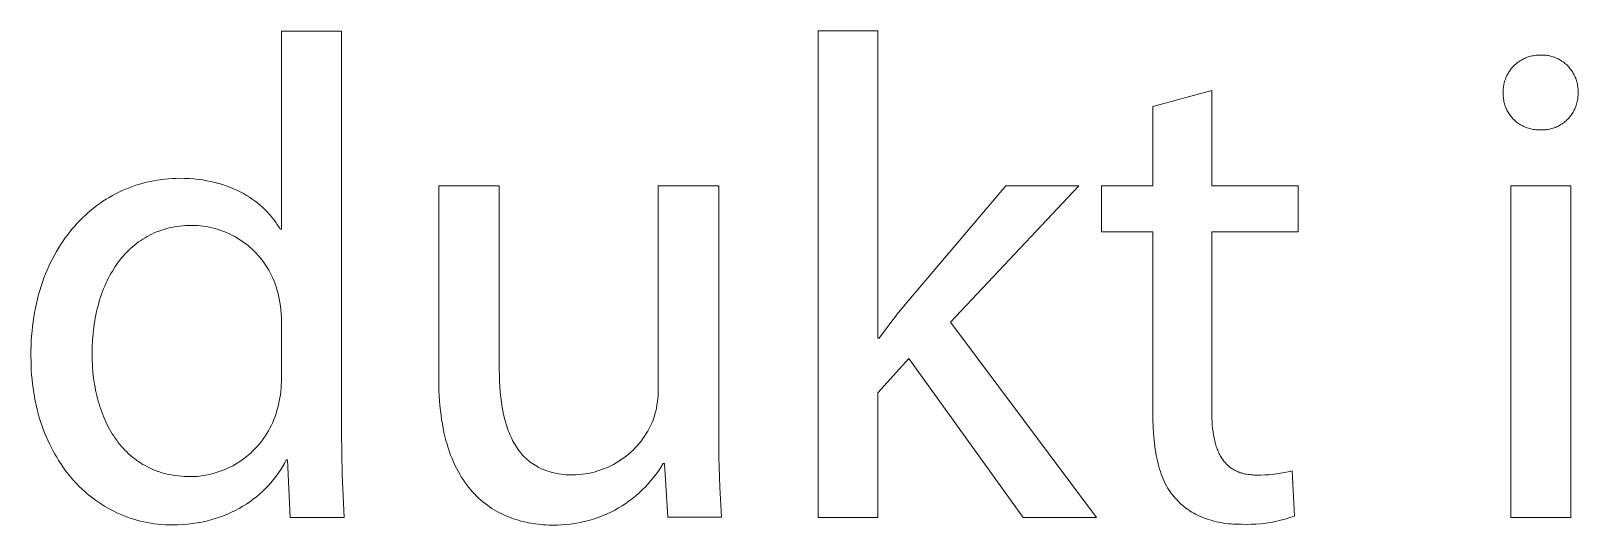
# Model space of a CAD drawing. Header units: millimetres. Extents: x -2542 to 6192, y -257 to 5845.
# Drawn here: x 3530.3 to 3727.5, y -111.2 to -48.1 of the extents above; entities that cross this region are included whole.
import ezdxf

# ---------------------------------------------------------------- set-up
doc = ezdxf.new("R2010")
doc.units = ezdxf.units.MM
doc.header["$MEASUREMENT"] = 0
doc.layers.add('Domyślny', color=7, linetype='Continuous', true_color=0x000000)

msp = doc.modelspace()

# ---------------------------------------------------------------- linework, layer by layer
at = {"layer": 'Domyślny', "color": 18, "lineweight": 15, "true_color": 0x000000}
for p, q in [((3562.2, -73.45), (3562.2, -48.17)), ((3562.2, -48.17), (3569.88, -48.17)), ((3569.88, -48.17), (3569.88, -99.3)), ((3630.62, -110.24), (3630.62, -48.15)), ((3630.62, -48.15), (3638.24, -48.15)), ((3638.24, -48.15), (3638.24, -87.35)), ((3721.8, -51.31), (3721.96, -51.28)), ((3721.96, -51.28), (3722.12, -51.26)), ((3722.12, -51.26), (3722.29, -51.25)), ((3722.29, -51.25), (3722.45, -51.24)), ((3722.45, -51.24), (3722.61, -51.23)), ((3722.61, -51.23), (3722.77, -51.24)), ((3722.77, -51.24), (3722.93, -51.23)), ((3722.93, -51.23), (3723.09, -51.24)), ((3723.09, -51.24), (3723.25, -51.25)), ((3723.25, -51.25), (3723.4, -51.26)), ((3723.4, -51.26), (3723.56, -51.28)), ((3723.56, -51.28), (3723.72, -51.3)), ((3718.76, -53.3), (3718.86, -53.17)), ((3718.86, -53.17), (3718.95, -53.04)), ((3718.95, -53.04), (3719.05, -52.91)), ((3719.05, -52.91), (3719.16, -52.79)), ((3719.16, -52.79), (3719.27, -52.67)), ((3719.27, -52.67), (3719.39, -52.55)), ((3719.39, -52.55), (3719.5, -52.44)), ((3719.5, -52.44), (3719.63, -52.34)), ((3719.63, -52.34), (3719.75, -52.23)), ((3719.75, -52.23), (3719.88, -52.14)), ((3719.88, -52.14), (3720.01, -52.04)), ((3720.01, -52.04), (3720.15, -51.95)), ((3720.15, -51.95), (3720.29, -51.87)), ((3720.29, -51.87), (3720.43, -51.79)), ((3720.43, -51.79), (3720.57, -51.72)), ((3720.57, -51.72), (3720.72, -51.65)), ((3720.72, -51.65), (3720.87, -51.58)), ((3720.87, -51.58), (3721.02, -51.52)), ((3721.02, -51.52), (3721.17, -51.47)), ((3721.17, -51.47), (3721.33, -51.42)), ((3721.33, -51.42), (3721.49, -51.38)), ((3721.49, -51.38), (3721.64, -51.34)), ((3721.64, -51.34), (3721.8, -51.31)), ((3723.72, -51.3), (3723.87, -51.33)), ((3723.87, -51.33), (3724.03, -51.37)), ((3724.03, -51.37), (3724.18, -51.41)), ((3724.18, -51.41), (3724.33, -51.46)), ((3724.33, -51.46), (3724.48, -51.51)), ((3724.48, -51.51), (3724.63, -51.57)), ((3724.63, -51.57), (3724.78, -51.63)), ((3724.78, -51.63), (3724.92, -51.69)), ((3724.92, -51.69), (3725.06, -51.76)), ((3725.06, -51.76), (3725.2, -51.84)), ((3725.2, -51.84), (3725.33, -51.92)), ((3725.33, -51.92), (3725.47, -52.01)), ((3725.47, -52.01), (3725.6, -52.1)), ((3725.6, -52.1), (3725.73, -52.19)), ((3725.73, -52.19), (3725.85, -52.29)), ((3725.85, -52.29), (3725.97, -52.39)), ((3725.97, -52.39), (3726.09, -52.5)), ((3726.09, -52.5), (3726.2, -52.61)), ((3726.2, -52.61), (3726.31, -52.73)), ((3726.31, -52.73), (3726.41, -52.85)), ((3726.41, -52.85), (3726.51, -52.97)), ((3726.51, -52.97), (3726.61, -53.09)), ((3726.61, -53.09), (3726.7, -53.22)), ((3726.7, -53.22), (3726.79, -53.35)), ((3718.02, -55.25), (3718.04, -55.09)), ((3718.04, -55.09), (3718.07, -54.93)), ((3718.07, -54.93), (3718.11, -54.78)), ((3718.11, -54.78), (3718.15, -54.62)), ((3718.15, -54.62), (3718.2, -54.46)), ((3718.2, -54.46), (3718.25, -54.31)), ((3718.25, -54.31), (3718.31, -54.16)), ((3718.31, -54.16), (3718.37, -54.01)), ((3718.37, -54.01), (3718.44, -53.86)), ((3718.44, -53.86), (3718.51, -53.72)), ((3718.51, -53.72), (3718.59, -53.58)), ((3718.59, -53.58), (3718.67, -53.44)), ((3718.67, -53.44), (3718.76, -53.3)), ((3726.79, -53.35), (3726.87, -53.49)), ((3726.87, -53.49), (3726.95, -53.63)), ((3726.95, -53.63), (3727.03, -53.77)), ((3727.03, -53.77), (3727.09, -53.91)), ((3727.09, -53.91), (3727.16, -54.05)), ((3727.16, -54.05), (3727.22, -54.2)), ((3727.22, -54.2), (3727.27, -54.35)), ((3727.27, -54.35), (3727.32, -54.5)), ((3727.32, -54.5), (3727.36, -54.65)), ((3727.36, -54.65), (3727.4, -54.81)), ((3727.4, -54.81), (3727.43, -54.96)), ((3727.43, -54.96), (3727.46, -55.12)), ((3727.46, -55.12), (3727.48, -55.27)), ((3673.31, -57.78), (3680.81, -55.77)), ((3680.81, -55.77), (3680.81, -67.93)), ((3717.97, -55.74), (3717.98, -55.58)), ((3717.97, -55.9), (3717.97, -55.74)), ((3717.97, -56.06), (3717.97, -55.9)), ((3717.97, -56.22), (3717.97, -56.06)), ((3717.97, -56.38), (3717.97, -56.22)), ((3717.98, -56.53), (3717.97, -56.38)), ((3717.98, -55.58), (3718, -55.42)), ((3718, -56.69), (3717.98, -56.53)), ((3718, -55.42), (3718.02, -55.25)), ((3718.02, -56.85), (3718, -56.69)), ((3718.04, -57), (3718.02, -56.85)), ((3718.07, -57.16), (3718.04, -57)), ((3718.1, -57.31), (3718.07, -57.16)), ((3727.41, -57.17), (3727.37, -57.33)), ((3727.44, -57.02), (3727.41, -57.17)), ((3727.47, -56.86), (3727.44, -57.02)), ((3727.49, -56.7), (3727.47, -56.86)), ((3727.48, -55.27), (3727.5, -55.43)), ((3727.5, -56.54), (3727.49, -56.7)), ((3727.5, -55.43), (3727.51, -55.59)), ((3727.51, -56.38), (3727.5, -56.54)), ((3727.51, -55.59), (3727.52, -55.75)), ((3727.52, -55.91), (3727.51, -56.06)), ((3727.51, -56.06), (3727.51, -56.22)), ((3727.51, -56.22), (3727.51, -56.38)), ((3727.52, -55.75), (3727.52, -55.91)), ((3673.31, -67.93), (3673.31, -57.78)), ((3718.15, -57.46), (3718.1, -57.31)), ((3718.19, -57.61), (3718.15, -57.46)), ((3718.24, -57.76), (3718.19, -57.61)), ((3718.3, -57.91), (3718.24, -57.76)), ((3718.36, -58.05), (3718.3, -57.91)), ((3718.42, -58.19), (3718.36, -58.05)), ((3718.49, -58.33), (3718.42, -58.19)), ((3718.57, -58.47), (3718.49, -58.33)), ((3718.65, -58.61), (3718.57, -58.47)), ((3718.73, -58.74), (3718.65, -58.61)), ((3718.82, -58.87), (3718.73, -58.74)), ((3718.92, -58.99), (3718.82, -58.87)), ((3719.02, -59.12), (3718.92, -58.99)), ((3719.12, -59.24), (3719.02, -59.12)), ((3726.43, -59.16), (3726.32, -59.28)), ((3726.53, -59.04), (3726.43, -59.16)), ((3726.63, -58.91), (3726.53, -59.04)), ((3726.72, -58.78), (3726.63, -58.91)), ((3726.81, -58.65), (3726.72, -58.78)), ((3726.89, -58.51), (3726.81, -58.65)), ((3726.97, -58.37), (3726.89, -58.51)), ((3727.04, -58.23), (3726.97, -58.37)), ((3727.11, -58.08), (3727.04, -58.23)), ((3727.17, -57.94), (3727.11, -58.08)), ((3727.23, -57.79), (3727.17, -57.94)), ((3727.28, -57.64), (3727.23, -57.79)), ((3727.33, -57.48), (3727.28, -57.64)), ((3727.37, -57.33), (3727.33, -57.48)), ((3719.22, -59.35), (3719.12, -59.24)), ((3719.33, -59.46), (3719.22, -59.35)), ((3719.45, -59.57), (3719.33, -59.46)), ((3719.56, -59.68), (3719.45, -59.57)), ((3719.69, -59.78), (3719.56, -59.68)), ((3719.81, -59.87), (3719.69, -59.78)), ((3719.94, -59.96), (3719.81, -59.87)), ((3720.07, -60.05), (3719.94, -59.96)), ((3720.2, -60.13), (3720.07, -60.05)), ((3720.34, -60.21), (3720.2, -60.13)), ((3720.48, -60.28), (3720.34, -60.21)), ((3720.62, -60.35), (3720.48, -60.28)), ((3720.76, -60.42), (3720.62, -60.35)), ((3720.91, -60.47), (3720.76, -60.42)), ((3721.05, -60.53), (3720.91, -60.47)), ((3721.2, -60.58), (3721.05, -60.53)), ((3721.35, -60.62), (3721.2, -60.58)), ((3721.51, -60.66), (3721.35, -60.62)), ((3721.66, -60.69), (3721.51, -60.66)), ((3721.82, -60.72), (3721.66, -60.69)), ((3721.97, -60.74), (3721.82, -60.72)), ((3722.13, -60.76), (3721.97, -60.74)), ((3722.28, -60.77), (3722.13, -60.76)), ((3722.44, -60.77), (3722.28, -60.77)), ((3722.6, -60.77), (3722.44, -60.77)), ((3722.76, -60.78), (3722.6, -60.77)), ((3722.92, -60.79), (3722.76, -60.78)), ((3723.08, -60.78), (3722.92, -60.79)), ((3723.24, -60.78), (3723.08, -60.78)), ((3723.4, -60.76), (3723.24, -60.78)), ((3723.55, -60.74), (3723.4, -60.76)), ((3723.71, -60.72), (3723.55, -60.74)), ((3723.87, -60.69), (3723.71, -60.72)), ((3724.02, -60.65), (3723.87, -60.69)), ((3724.18, -60.61), (3724.02, -60.65)), ((3724.33, -60.57), (3724.18, -60.61)), ((3724.48, -60.51), (3724.33, -60.57)), ((3724.63, -60.46), (3724.48, -60.51)), ((3724.78, -60.39), (3724.63, -60.46)), ((3724.92, -60.33), (3724.78, -60.39)), ((3725.07, -60.26), (3724.92, -60.33)), ((3725.21, -60.18), (3725.07, -60.26)), ((3725.34, -60.1), (3725.21, -60.18)), ((3725.48, -60.01), (3725.34, -60.1)), ((3725.61, -59.92), (3725.48, -60.01)), ((3725.74, -59.82), (3725.61, -59.92)), ((3725.86, -59.72), (3725.74, -59.82)), ((3725.98, -59.62), (3725.86, -59.72)), ((3726.1, -59.51), (3725.98, -59.62)), ((3726.21, -59.4), (3726.1, -59.51)), ((3726.32, -59.28), (3726.21, -59.4)), ((3546.87, -67.12), (3547.34, -67.06)), ((3547.34, -67.06), (3547.82, -67.02)), ((3547.82, -67.02), (3548.3, -66.99)), ((3548.3, -66.99), (3548.78, -66.97)), ((3548.78, -66.97), (3549.26, -66.96)), ((3549.26, -66.96), (3549.86, -66.97)), ((3549.86, -66.97), (3550.45, -67)), ((3550.45, -67), (3551.02, -67.04)), ((3551.02, -67.04), (3551.59, -67.1)), ((3540.66, -69.17), (3541.07, -68.94)), ((3541.07, -68.94), (3541.49, -68.73)), ((3541.49, -68.73), (3541.91, -68.53)), ((3541.91, -68.53), (3542.34, -68.35)), ((3542.34, -68.35), (3542.78, -68.17)), ((3542.78, -68.17), (3543.21, -68.01)), ((3543.21, -68.01), (3543.66, -67.85)), ((3543.66, -67.85), (3544.1, -67.71)), ((3544.1, -67.71), (3544.56, -67.58)), ((3544.56, -67.58), (3545.01, -67.47)), ((3545.01, -67.47), (3545.47, -67.36)), ((3545.47, -67.36), (3545.93, -67.27)), ((3545.93, -67.27), (3546.4, -67.19)), ((3546.4, -67.19), (3546.87, -67.12)), ((3551.59, -67.1), (3552.14, -67.17)), ((3552.14, -67.17), (3552.67, -67.27)), ((3552.67, -67.27), (3553.2, -67.37)), ((3553.2, -67.37), (3553.71, -67.49)), ((3553.71, -67.49), (3554.21, -67.63)), ((3554.21, -67.63), (3554.7, -67.77)), ((3554.7, -67.77), (3555.17, -67.93)), ((3555.17, -67.93), (3555.63, -68.11)), ((3555.63, -68.11), (3556.08, -68.29)), ((3556.08, -68.29), (3556.52, -68.49)), ((3556.52, -68.49), (3556.94, -68.7)), ((3556.94, -68.7), (3557.35, -68.92)), ((3557.35, -68.92), (3557.74, -69.15)), ((3582.27, -92.69), (3582.27, -67.91)), ((3582.27, -67.91), (3589.98, -67.91)), ((3589.98, -67.91), (3589.98, -91.36)), ((3610.25, -93.89), (3610.25, -67.91)), ((3610.25, -67.91), (3617.96, -67.91)), ((3617.96, -67.91), (3617.96, -98.71)), ((3642.19, -82.53), (3654.58, -67.93)), ((3663.86, -67.93), (3647.51, -85.32)), ((3654.58, -67.93), (3663.86, -67.93)), ((3666.74, -73.78), (3666.74, -67.93)), ((3666.74, -67.93), (3673.31, -67.93)), ((3680.81, -67.93), (3691.84, -67.93)), ((3691.84, -67.93), (3691.84, -73.78)), ((3718.93, -67.93), (3726.61, -67.93)), ((3718.93, -110.25), (3718.93, -67.93)), ((3726.61, -67.93), (3726.61, -110.25)), ((3537.93, -71.03), (3538.3, -70.73)), ((3538.3, -70.73), (3538.68, -70.44)), ((3538.68, -70.44), (3539.06, -70.17)), ((3539.06, -70.17), (3539.45, -69.9)), ((3539.45, -69.9), (3539.85, -69.64)), ((3539.85, -69.64), (3540.25, -69.4)), ((3540.25, -69.4), (3540.66, -69.17)), ((3557.74, -69.15), (3558.12, -69.38)), ((3558.12, -69.38), (3558.49, -69.63)), ((3558.49, -69.63), (3558.85, -69.89)), ((3558.85, -69.89), (3559.19, -70.15)), ((3559.19, -70.15), (3559.52, -70.42)), ((3559.52, -70.42), (3559.83, -70.7)), ((3559.83, -70.7), (3560.13, -70.99)), ((3560.13, -70.99), (3560.42, -71.28)), ((3535.85, -73.05), (3536.18, -72.69)), ((3536.18, -72.69), (3536.52, -72.34)), ((3536.52, -72.34), (3536.86, -71.99)), ((3536.86, -71.99), (3537.21, -71.66)), ((3537.21, -71.66), (3537.57, -71.34)), ((3537.57, -71.34), (3537.93, -71.03)), ((3550.72, -72.98), (3550.35, -72.99)), ((3551.1, -72.99), (3550.72, -72.98)), ((3560.42, -71.28), (3560.69, -71.57)), ((3560.69, -71.57), (3560.82, -71.72)), ((3560.82, -71.72), (3560.95, -71.88)), ((3560.95, -71.88), (3561.07, -72.03)), ((3561.07, -72.03), (3561.19, -72.18)), ((3561.19, -72.18), (3561.31, -72.34)), ((3561.31, -72.34), (3561.42, -72.49)), ((3561.42, -72.49), (3561.53, -72.65)), ((3561.53, -72.65), (3561.64, -72.81)), ((3561.64, -72.81), (3561.74, -72.97)), ((3561.74, -72.97), (3561.84, -73.13)), ((3534.33, -75.02), (3534.61, -74.6)), ((3534.61, -74.6), (3534.91, -74.2)), ((3534.91, -74.2), (3535.22, -73.81)), ((3535.22, -73.81), (3535.53, -73.42)), ((3535.53, -73.42), (3535.85, -73.05)), ((3544.26, -74.89), (3544, -75.08)), ((3544.54, -74.71), (3544.26, -74.89)), ((3544.82, -74.54), (3544.54, -74.71)), ((3545.1, -74.38), (3544.82, -74.54)), ((3545.39, -74.22), (3545.1, -74.38)), ((3545.68, -74.08), (3545.39, -74.22)), ((3545.98, -73.94), (3545.68, -74.08)), ((3546.29, -73.81), (3545.98, -73.94)), ((3546.6, -73.69), (3546.29, -73.81)), ((3546.92, -73.58), (3546.6, -73.69)), ((3547.24, -73.48), (3546.92, -73.58)), ((3547.56, -73.38), (3547.24, -73.48)), ((3547.89, -73.3), (3547.56, -73.38)), ((3548.23, -73.23), (3547.89, -73.3)), ((3548.57, -73.16), (3548.23, -73.23)), ((3548.91, -73.11), (3548.57, -73.16)), ((3549.27, -73.06), (3548.91, -73.11)), ((3549.62, -73.03), (3549.27, -73.06)), ((3549.98, -73), (3549.62, -73.03)), ((3550.35, -72.99), (3549.98, -73)), ((3551.49, -73), (3551.1, -72.99)), ((3551.87, -73.03), (3551.49, -73)), ((3552.25, -73.08), (3551.87, -73.03)), ((3552.64, -73.13), (3552.25, -73.08)), ((3553.01, -73.2), (3552.64, -73.13)), ((3553.39, -73.29), (3553.01, -73.2)), ((3553.76, -73.38), (3553.39, -73.29)), ((3554.13, -73.49), (3553.76, -73.38)), ((3554.5, -73.61), (3554.13, -73.49)), ((3554.86, -73.75), (3554.5, -73.61)), ((3555.22, -73.89), (3554.86, -73.75)), ((3555.57, -74.05), (3555.22, -73.89)), ((3555.92, -74.22), (3555.57, -74.05)), ((3556.26, -74.4), (3555.92, -74.22)), ((3556.59, -74.59), (3556.26, -74.4)), ((3556.92, -74.8), (3556.59, -74.59)), ((3557.24, -75.01), (3556.92, -74.8)), ((3561.84, -73.13), (3561.94, -73.29)), ((3561.94, -73.29), (3562.03, -73.45)), ((3562.03, -73.45), (3562.2, -73.45)), ((3673.31, -73.78), (3666.74, -73.78)), ((3673.31, -96.87), (3673.31, -73.78)), ((3691.84, -73.78), (3680.81, -73.78)), ((3680.81, -73.78), (3680.81, -96.61)), ((3533.01, -77.23), (3533.26, -76.77)), ((3533.26, -76.77), (3533.51, -76.32)), ((3533.51, -76.32), (3533.77, -75.87)), ((3533.77, -75.87), (3534.05, -75.44)), ((3534.05, -75.44), (3534.33, -75.02)), ((3542.05, -76.87), (3541.83, -77.12)), ((3542.27, -76.62), (3542.05, -76.87)), ((3542.5, -76.37), (3542.27, -76.62)), ((3542.74, -76.14), (3542.5, -76.37)), ((3542.98, -75.91), (3542.74, -76.14)), ((3543.22, -75.69), (3542.98, -75.91)), ((3543.48, -75.48), (3543.22, -75.69)), ((3543.73, -75.28), (3543.48, -75.48)), ((3544, -75.08), (3543.73, -75.28)), ((3557.55, -75.24), (3557.24, -75.01)), ((3557.86, -75.47), (3557.55, -75.24)), ((3558.15, -75.72), (3557.86, -75.47)), ((3558.44, -75.98), (3558.15, -75.72)), ((3558.72, -76.24), (3558.44, -75.98)), ((3558.99, -76.52), (3558.72, -76.24)), ((3559.25, -76.8), (3558.99, -76.52)), ((3559.5, -77.1), (3559.25, -76.8)), ((3532.13, -79.17), (3532.33, -78.67)), ((3532.33, -78.67), (3532.55, -78.18)), ((3532.55, -78.18), (3532.78, -77.7)), ((3532.78, -77.7), (3533.01, -77.23)), ((3540.65, -78.81), (3540.47, -79.11)), ((3540.83, -78.51), (3540.65, -78.81)), ((3541.02, -78.22), (3540.83, -78.51)), ((3541.21, -77.93), (3541.02, -78.22)), ((3541.41, -77.66), (3541.21, -77.93)), ((3541.62, -77.39), (3541.41, -77.66)), ((3541.83, -77.12), (3541.62, -77.39)), ((3559.74, -77.4), (3559.5, -77.1)), ((3559.97, -77.71), (3559.74, -77.4)), ((3560.19, -78.03), (3559.97, -77.71)), ((3560.4, -78.35), (3560.19, -78.03)), ((3560.59, -78.68), (3560.4, -78.35)), ((3560.78, -79.02), (3560.59, -78.68)), ((3531.4, -81.26), (3531.57, -80.73)), ((3531.57, -80.73), (3531.74, -80.2)), ((3531.74, -80.2), (3531.93, -79.68)), ((3531.93, -79.68), (3532.13, -79.17)), ((3539.67, -80.72), (3539.53, -81.06)), ((3539.82, -80.39), (3539.67, -80.72)), ((3539.97, -80.06), (3539.82, -80.39)), ((3540.13, -79.74), (3539.97, -80.06)), ((3540.3, -79.42), (3540.13, -79.74)), ((3540.47, -79.11), (3540.3, -79.42)), ((3560.95, -79.36), (3560.78, -79.02)), ((3561.11, -79.71), (3560.95, -79.36)), ((3561.26, -80.07), (3561.11, -79.71)), ((3561.4, -80.43), (3561.26, -80.07)), ((3561.53, -80.79), (3561.4, -80.43)), ((3561.64, -81.16), (3561.53, -80.79)), ((3530.97, -82.93), (3531.1, -82.36)), ((3531.1, -82.36), (3531.25, -81.81)), ((3531.25, -81.81), (3531.4, -81.26)), ((3539.03, -82.48), (3538.92, -82.85)), ((3539.15, -82.12), (3539.03, -82.48)), ((3539.27, -81.76), (3539.15, -82.12)), ((3539.4, -81.41), (3539.27, -81.76)), ((3539.53, -81.06), (3539.4, -81.41)), ((3561.74, -81.53), (3561.64, -81.16)), ((3561.83, -81.91), (3561.74, -81.53)), ((3561.93, -82.36), (3561.83, -81.91)), ((3562.01, -82.82), (3561.93, -82.36)), ((3562.08, -83.28), (3562.01, -82.82)), ((3640.89, -84.1), (3642.19, -82.53)), ((3530.55, -85.26), (3530.64, -84.67)), ((3530.64, -84.67), (3530.74, -84.08)), ((3530.74, -84.08), (3530.85, -83.5)), ((3530.85, -83.5), (3530.97, -82.93)), ((3538.47, -84.76), (3538.4, -85.16)), ((3538.55, -84.37), (3538.47, -84.76)), ((3538.64, -83.98), (3538.55, -84.37)), ((3538.73, -83.6), (3538.64, -83.98)), ((3538.82, -83.22), (3538.73, -83.6)), ((3538.92, -82.85), (3538.82, -83.22)), ((3562.14, -83.74), (3562.08, -83.28)), ((3562.18, -84.21), (3562.14, -83.74)), ((3562.2, -84.67), (3562.18, -84.21)), ((3562.2, -85.14), (3562.2, -84.67)), ((3639.63, -85.71), (3640.89, -84.1)), ((3530.36, -87.11), (3530.41, -86.48)), ((3530.41, -86.48), (3530.47, -85.87)), ((3530.47, -85.87), (3530.55, -85.26)), ((3538.19, -86.79), (3538.12, -87.63)), ((3538.28, -85.96), (3538.19, -86.79)), ((3538.34, -85.56), (3538.28, -85.96)), ((3538.4, -85.16), (3538.34, -85.56)), ((3562.2, -92.5), (3562.2, -85.14)), ((3638.41, -87.35), (3639.63, -85.71)), ((3647.51, -85.32), (3666.13, -110.24)), ((3530.27, -89.02), (3530.29, -88.37)), ((3530.29, -88.37), (3530.32, -87.74)), ((3530.32, -87.74), (3530.36, -87.11)), ((3538.08, -88.48), (3538.06, -89.36)), ((3538.12, -87.63), (3538.08, -88.48)), ((3638.24, -87.35), (3638.41, -87.35)), ((3530.27, -89.68), (3530.27, -89.02)), ((3530.28, -90.28), (3530.27, -89.68)), ((3530.29, -90.87), (3530.28, -90.28)), ((3538.06, -89.36), (3538.08, -90.15)), ((3538.08, -90.15), (3538.11, -90.94)), ((3642.19, -89.97), (3638.24, -94.33)), ((3656.79, -110.24), (3642.19, -89.97)), ((3530.32, -91.46), (3530.29, -90.87)), ((3530.36, -92.04), (3530.32, -91.46)), ((3530.41, -92.62), (3530.36, -92.04)), ((3530.47, -93.18), (3530.41, -92.62)), ((3538.11, -90.94), (3538.18, -91.72)), ((3538.18, -91.72), (3538.26, -92.48)), ((3538.26, -92.48), (3538.37, -93.24)), ((3562.2, -92.91), (3562.2, -92.5)), ((3582.29, -94.05), (3582.27, -92.69)), ((3589.98, -91.36), (3589.99, -92.1)), ((3589.99, -92.1), (3590.01, -92.83)), ((3530.55, -93.74), (3530.47, -93.18)), ((3530.63, -94.3), (3530.55, -93.74)), ((3530.72, -94.85), (3530.63, -94.3)), ((3538.37, -93.24), (3538.44, -93.61)), ((3538.44, -93.61), (3538.51, -93.98)), ((3538.51, -93.98), (3538.58, -94.34)), ((3538.58, -94.34), (3538.67, -94.7)), ((3562, -94.99), (3562.07, -94.58)), ((3562.07, -94.58), (3562.12, -94.17)), ((3562.12, -94.17), (3562.16, -93.75)), ((3562.16, -93.75), (3562.19, -93.33)), ((3562.19, -93.33), (3562.2, -92.91)), ((3582.32, -94.71), (3582.29, -94.05)), ((3590.01, -92.83), (3590.04, -93.54)), ((3590.04, -93.54), (3590.1, -94.24)), ((3590.1, -94.24), (3590.17, -94.92)), ((3610.22, -94.69), (3610.24, -94.29)), ((3610.24, -94.29), (3610.25, -93.89)), ((3638.24, -94.33), (3638.24, -110.24)), ((3530.83, -95.39), (3530.72, -94.85)), ((3530.94, -95.92), (3530.83, -95.39)), ((3531.06, -96.45), (3530.94, -95.92)), ((3531.2, -96.96), (3531.06, -96.45)), ((3538.67, -94.7), (3538.75, -95.06)), ((3538.75, -95.06), (3538.85, -95.41)), ((3538.85, -95.41), (3538.95, -95.76)), ((3538.95, -95.76), (3539.06, -96.1)), ((3539.06, -96.1), (3539.17, -96.44)), ((3539.17, -96.44), (3539.29, -96.78)), ((3561.52, -96.98), (3561.63, -96.6)), ((3561.63, -96.6), (3561.74, -96.21)), ((3561.74, -96.21), (3561.83, -95.81)), ((3561.83, -95.81), (3561.92, -95.4)), ((3561.92, -95.4), (3562, -94.99)), ((3582.36, -95.35), (3582.32, -94.71)), ((3582.41, -95.97), (3582.36, -95.35)), ((3582.47, -96.58), (3582.41, -95.97)), ((3582.55, -97.17), (3582.47, -96.58)), ((3590.17, -94.92), (3590.25, -95.58)), ((3590.25, -95.58), (3590.35, -96.22)), ((3590.35, -96.22), (3590.47, -96.85)), ((3609.92, -96.68), (3610.01, -96.29)), ((3610.01, -96.29), (3610.08, -95.89)), ((3610.08, -95.89), (3610.14, -95.49)), ((3610.14, -95.49), (3610.19, -95.09)), ((3610.19, -95.09), (3610.22, -94.69)), ((3680.81, -96.61), (3680.82, -97.09)), ((3531.34, -97.47), (3531.2, -96.96)), ((3531.5, -97.98), (3531.34, -97.47)), ((3531.66, -98.47), (3531.5, -97.98)), ((3531.83, -98.96), (3531.66, -98.47)), ((3539.29, -96.78), (3539.42, -97.11)), ((3539.42, -97.11), (3539.55, -97.44)), ((3539.55, -97.44), (3539.68, -97.76)), ((3539.68, -97.76), (3539.83, -98.07)), ((3539.83, -98.07), (3539.98, -98.38)), ((3539.98, -98.38), (3540.13, -98.69)), ((3560.74, -98.84), (3560.92, -98.48)), ((3560.92, -98.48), (3561.09, -98.11)), ((3561.09, -98.11), (3561.25, -97.74)), ((3561.25, -97.74), (3561.39, -97.36)), ((3561.39, -97.36), (3561.52, -96.98)), ((3582.63, -97.75), (3582.55, -97.17)), ((3582.72, -98.31), (3582.63, -97.75)), ((3582.82, -98.86), (3582.72, -98.31)), ((3590.47, -96.85), (3590.61, -97.45)), ((3590.61, -97.45), (3590.68, -97.75)), ((3590.68, -97.75), (3590.76, -98.04)), ((3590.76, -98.04), (3590.84, -98.32)), ((3590.84, -98.32), (3590.93, -98.6)), ((3590.93, -98.6), (3591.02, -98.88)), ((3609.09, -98.89), (3609.27, -98.54)), ((3609.27, -98.54), (3609.43, -98.2)), ((3609.43, -98.2), (3609.58, -97.84)), ((3609.58, -97.84), (3609.71, -97.46)), ((3609.71, -97.46), (3609.82, -97.07)), ((3609.82, -97.07), (3609.92, -96.68)), ((3673.32, -97.79), (3673.31, -96.87)), ((3673.35, -98.68), (3673.32, -97.79)), ((3680.82, -97.09), (3680.83, -97.56)), ((3680.83, -97.56), (3680.85, -98.02)), ((3680.85, -98.02), (3680.88, -98.46)), ((3680.88, -98.46), (3680.93, -98.89)), ((3532.02, -99.44), (3531.83, -98.96)), ((3532.21, -99.91), (3532.02, -99.44)), ((3532.41, -100.38), (3532.21, -99.91)), ((3532.62, -100.83), (3532.41, -100.38)), ((3540.13, -98.69), (3540.3, -98.99)), ((3540.3, -98.99), (3540.46, -99.28)), ((3540.46, -99.28), (3540.64, -99.57)), ((3540.64, -99.57), (3540.82, -99.85)), ((3540.82, -99.85), (3541.01, -100.13)), ((3541.01, -100.13), (3541.2, -100.4)), ((3541.2, -100.4), (3541.4, -100.66)), ((3559.4, -100.85), (3559.65, -100.54)), ((3559.65, -100.54), (3559.89, -100.21)), ((3559.89, -100.21), (3560.12, -99.88)), ((3560.12, -99.88), (3560.34, -99.54)), ((3560.34, -99.54), (3560.55, -99.19)), ((3560.55, -99.19), (3560.74, -98.84)), ((3569.88, -99.3), (3569.96, -104.77)), ((3582.93, -99.39), (3582.82, -98.86)), ((3583.05, -99.91), (3582.93, -99.39)), ((3583.18, -100.42), (3583.05, -99.91)), ((3583.32, -100.91), (3583.18, -100.42)), ((3591.02, -98.88), (3591.12, -99.14)), ((3591.12, -99.14), (3591.22, -99.41)), ((3591.22, -99.41), (3591.33, -99.67)), ((3591.33, -99.67), (3591.44, -99.92)), ((3591.44, -99.92), (3591.56, -100.17)), ((3591.56, -100.17), (3591.68, -100.41)), ((3591.68, -100.41), (3591.8, -100.64)), ((3607.81, -100.8), (3608.05, -100.5)), ((3608.05, -100.5), (3608.28, -100.19)), ((3608.28, -100.19), (3608.5, -99.88)), ((3608.5, -99.88), (3608.71, -99.55)), ((3608.71, -99.55), (3608.91, -99.22)), ((3608.91, -99.22), (3609.09, -98.89)), ((3617.96, -98.71), (3617.98, -102.56)), ((3673.4, -99.54), (3673.35, -98.68)), ((3673.47, -100.37), (3673.4, -99.54)), ((3673.56, -101.17), (3673.47, -100.37)), ((3680.93, -98.89), (3680.98, -99.31)), ((3680.98, -99.31), (3681.04, -99.71)), ((3681.04, -99.71), (3681.11, -100.1)), ((3681.11, -100.1), (3681.15, -100.29)), ((3681.15, -100.29), (3681.19, -100.47)), ((3681.19, -100.47), (3681.24, -100.66)), ((3532.84, -101.28), (3532.62, -100.83)), ((3533.07, -101.72), (3532.84, -101.28)), ((3533.3, -102.15), (3533.07, -101.72)), ((3533.55, -102.57), (3533.3, -102.15)), ((3533.8, -102.98), (3533.55, -102.57)), ((3541.4, -100.66), (3541.6, -100.92)), ((3541.6, -100.92), (3541.81, -101.17)), ((3541.81, -101.17), (3542.03, -101.42)), ((3542.03, -101.42), (3542.25, -101.65)), ((3542.25, -101.65), (3542.48, -101.89)), ((3542.48, -101.89), (3542.72, -102.11)), ((3542.72, -102.11), (3542.96, -102.33)), ((3542.96, -102.33), (3543.21, -102.54)), ((3543.21, -102.54), (3543.46, -102.74)), ((3557.35, -102.78), (3557.67, -102.54)), ((3557.67, -102.54), (3557.98, -102.28)), ((3557.98, -102.28), (3558.29, -102.02)), ((3558.29, -102.02), (3558.58, -101.74)), ((3558.58, -101.74), (3558.86, -101.45)), ((3558.86, -101.45), (3559.14, -101.16)), ((3559.14, -101.16), (3559.4, -100.85)), ((3583.47, -101.38), (3583.32, -100.91)), ((3583.62, -101.85), (3583.47, -101.38)), ((3583.78, -102.3), (3583.62, -101.85)), ((3583.96, -102.73), (3583.78, -102.3)), ((3591.8, -100.64), (3591.94, -100.87)), ((3591.94, -100.87), (3592.07, -101.1)), ((3592.07, -101.1), (3592.21, -101.32)), ((3592.21, -101.32), (3592.36, -101.53)), ((3592.36, -101.53), (3592.51, -101.74)), ((3592.51, -101.74), (3592.67, -101.94)), ((3592.67, -101.94), (3592.83, -102.13)), ((3592.83, -102.13), (3593, -102.32)), ((3593, -102.32), (3593.17, -102.5)), ((3593.17, -102.5), (3593.35, -102.68)), ((3605.85, -102.64), (3606.16, -102.41)), ((3606.16, -102.41), (3606.46, -102.16)), ((3606.46, -102.16), (3606.75, -101.91)), ((3606.75, -101.91), (3607.03, -101.65)), ((3607.03, -101.65), (3607.3, -101.37)), ((3607.3, -101.37), (3607.56, -101.09)), ((3607.56, -101.09), (3607.81, -100.8)), ((3617.98, -102.56), (3618.09, -106.4)), ((3673.61, -101.56), (3673.56, -101.17)), ((3673.67, -101.94), (3673.61, -101.56)), ((3673.74, -102.32), (3673.67, -101.94)), ((3673.81, -102.68), (3673.74, -102.32)), ((3681.24, -100.66), (3681.29, -100.83)), ((3681.29, -100.83), (3681.34, -101.01)), ((3681.34, -101.01), (3681.39, -101.18)), ((3681.39, -101.18), (3681.45, -101.35)), ((3681.45, -101.35), (3681.51, -101.51)), ((3681.51, -101.51), (3681.57, -101.67)), ((3681.57, -101.67), (3681.63, -101.83)), ((3681.63, -101.83), (3681.7, -101.98)), ((3681.7, -101.98), (3681.77, -102.13)), ((3681.77, -102.13), (3681.85, -102.27)), ((3681.85, -102.27), (3681.93, -102.41)), ((3681.93, -102.41), (3682.01, -102.55)), ((3682.01, -102.55), (3682.09, -102.68)), ((3534.06, -103.38), (3533.8, -102.98)), ((3534.33, -103.78), (3534.06, -103.38)), ((3534.61, -104.17), (3534.33, -103.78)), ((3534.89, -104.54), (3534.61, -104.17)), ((3543.46, -102.74), (3543.72, -102.93)), ((3543.72, -102.93), (3543.98, -103.12)), ((3543.98, -103.12), (3544.26, -103.3)), ((3544.26, -103.3), (3544.53, -103.47)), ((3544.53, -103.47), (3544.82, -103.63)), ((3544.82, -103.63), (3545.11, -103.78)), ((3545.11, -103.78), (3545.4, -103.93)), ((3545.4, -103.93), (3545.71, -104.07)), ((3545.71, -104.07), (3546.01, -104.2)), ((3546.01, -104.2), (3546.33, -104.32)), ((3546.33, -104.32), (3546.65, -104.43)), ((3546.65, -104.43), (3546.97, -104.53)), ((3546.97, -104.53), (3547.31, -104.62)), ((3553.75, -104.56), (3554.14, -104.44)), ((3554.14, -104.44), (3554.52, -104.31)), ((3554.52, -104.31), (3554.9, -104.16)), ((3554.9, -104.16), (3555.27, -104)), ((3555.27, -104), (3555.63, -103.83)), ((3555.63, -103.83), (3555.99, -103.65)), ((3555.99, -103.65), (3556.34, -103.45)), ((3556.34, -103.45), (3556.69, -103.24)), ((3556.69, -103.24), (3557.02, -103.02)), ((3557.02, -103.02), (3557.35, -102.78)), ((3561.93, -104.41), (3561.79, -104.62)), ((3562.07, -104.2), (3561.93, -104.41)), ((3562.21, -103.99), (3562.07, -104.2)), ((3562.34, -103.78), (3562.21, -103.99)), ((3562.46, -103.56), (3562.34, -103.78)), ((3562.58, -103.35), (3562.46, -103.56)), ((3562.7, -103.13), (3562.58, -103.35)), ((3562.81, -102.91), (3562.7, -103.13)), ((3562.96, -102.91), (3562.81, -102.91)), ((3563.34, -110.24), (3562.96, -102.91)), ((3584.14, -103.15), (3583.96, -102.73)), ((3584.32, -103.56), (3584.14, -103.15)), ((3584.52, -103.96), (3584.32, -103.56)), ((3584.72, -104.34), (3584.52, -103.96)), ((3584.93, -104.72), (3584.72, -104.34)), ((3593.35, -102.68), (3593.54, -102.85)), ((3593.54, -102.85), (3593.73, -103.01)), ((3593.73, -103.01), (3593.92, -103.17)), ((3593.92, -103.17), (3594.12, -103.32)), ((3594.12, -103.32), (3594.33, -103.46)), ((3594.33, -103.46), (3594.54, -103.59)), ((3594.54, -103.59), (3594.76, -103.72)), ((3594.76, -103.72), (3594.98, -103.85)), ((3594.98, -103.85), (3595.21, -103.96)), ((3595.21, -103.96), (3595.45, -104.07)), ((3595.45, -104.07), (3595.69, -104.17)), ((3595.69, -104.17), (3595.94, -104.27)), ((3595.94, -104.27), (3596.19, -104.35)), ((3596.19, -104.35), (3596.45, -104.43)), ((3596.45, -104.43), (3596.72, -104.51)), ((3596.72, -104.51), (3596.99, -104.57)), ((3601.69, -104.55), (3602.06, -104.46)), ((3602.06, -104.46), (3602.43, -104.35)), ((3602.43, -104.35), (3602.8, -104.23)), ((3602.8, -104.23), (3603.16, -104.1)), ((3603.16, -104.1), (3603.52, -103.96)), ((3603.52, -103.96), (3603.87, -103.81)), ((3603.87, -103.81), (3604.22, -103.64)), ((3604.22, -103.64), (3604.56, -103.47)), ((3604.56, -103.47), (3604.89, -103.28)), ((3604.89, -103.28), (3605.22, -103.08)), ((3605.22, -103.08), (3605.54, -102.86)), ((3605.54, -102.86), (3605.85, -102.64)), ((3610.31, -104.26), (3609.99, -104.7)), ((3610.61, -103.8), (3610.31, -104.26)), ((3610.89, -103.34), (3610.61, -103.8)), ((3611.06, -103.34), (3610.89, -103.34)), ((3611.47, -110.23), (3611.06, -103.34)), ((3673.89, -103.04), (3673.81, -102.68)), ((3673.97, -103.39), (3673.89, -103.04)), ((3674.07, -103.74), (3673.97, -103.39)), ((3674.16, -104.07), (3674.07, -103.74)), ((3674.27, -104.4), (3674.16, -104.07)), ((3674.38, -104.72), (3674.27, -104.4)), ((3682.09, -102.68), (3682.18, -102.81)), ((3682.18, -102.81), (3682.26, -102.94)), ((3682.26, -102.94), (3682.36, -103.06)), ((3682.36, -103.06), (3682.45, -103.18)), ((3682.45, -103.18), (3682.55, -103.29)), ((3682.55, -103.29), (3682.66, -103.4)), ((3682.66, -103.4), (3682.76, -103.51)), ((3682.76, -103.51), (3682.87, -103.61)), ((3682.87, -103.61), (3682.93, -103.66)), ((3682.93, -103.66), (3682.98, -103.71)), ((3682.98, -103.71), (3683.04, -103.76)), ((3683.04, -103.76), (3683.1, -103.81)), ((3683.1, -103.81), (3683.16, -103.85)), ((3683.16, -103.85), (3683.22, -103.9)), ((3683.22, -103.9), (3683.28, -103.94)), ((3683.28, -103.94), (3683.34, -103.98)), ((3683.34, -103.98), (3683.4, -104.02)), ((3683.4, -104.02), (3683.47, -104.06)), ((3683.47, -104.06), (3683.53, -104.1)), ((3683.53, -104.1), (3683.6, -104.14)), ((3683.6, -104.14), (3683.73, -104.22)), ((3683.73, -104.22), (3683.87, -104.29)), ((3683.87, -104.29), (3684.01, -104.35)), ((3684.01, -104.35), (3684.15, -104.41)), ((3684.15, -104.41), (3684.3, -104.47)), ((3684.3, -104.47), (3684.45, -104.53)), ((3684.45, -104.53), (3684.61, -104.57)), ((3689.58, -104.61), (3690.07, -104.52)), ((3690.07, -104.52), (3690.56, -104.41)), ((3690.56, -104.41), (3691.05, -104.28)), ((3691.05, -104.28), (3691.37, -110.07)), ((3535.19, -104.91), (3534.89, -104.54)), ((3535.49, -105.27), (3535.19, -104.91)), ((3535.8, -105.62), (3535.49, -105.27)), ((3536.11, -105.96), (3535.8, -105.62)), ((3536.43, -106.29), (3536.11, -105.96)), ((3536.76, -106.6), (3536.43, -106.29)), ((3547.31, -104.62), (3547.65, -104.71)), ((3547.65, -104.71), (3547.99, -104.78)), ((3547.99, -104.78), (3548.34, -104.85)), ((3548.34, -104.85), (3548.7, -104.9)), ((3548.7, -104.9), (3549.06, -104.95)), ((3549.06, -104.95), (3549.43, -104.99)), ((3549.43, -104.99), (3549.8, -105.01)), ((3549.8, -105.01), (3550.18, -105.03)), ((3550.18, -105.03), (3550.57, -105.03)), ((3550.57, -105.03), (3550.97, -105.02)), ((3550.97, -105.02), (3551.38, -105)), ((3551.38, -105), (3551.78, -104.96)), ((3551.78, -104.96), (3552.18, -104.91)), ((3552.18, -104.91), (3552.58, -104.84)), ((3552.58, -104.84), (3552.97, -104.76)), ((3552.97, -104.76), (3553.36, -104.67)), ((3553.36, -104.67), (3553.75, -104.56)), ((3560.52, -106.19), (3560.17, -106.56)), ((3560.86, -105.81), (3560.52, -106.19)), ((3561.19, -105.42), (3560.86, -105.81)), ((3561.5, -105.02), (3561.19, -105.42)), ((3561.79, -104.62), (3561.5, -105.02)), ((3569.96, -104.77), (3570.2, -110.24)), ((3585.14, -105.07), (3584.93, -104.72)), ((3585.36, -105.42), (3585.14, -105.07)), ((3585.59, -105.76), (3585.36, -105.42)), ((3585.83, -106.08), (3585.59, -105.76)), ((3586.07, -106.39), (3585.83, -106.08)), ((3586.31, -106.69), (3586.07, -106.39)), ((3596.99, -104.57), (3597.27, -104.63)), ((3597.27, -104.63), (3597.56, -104.68)), ((3597.56, -104.68), (3597.85, -104.72)), ((3597.85, -104.72), (3598.15, -104.76)), ((3598.15, -104.76), (3598.45, -104.79)), ((3598.45, -104.79), (3598.76, -104.81)), ((3598.76, -104.81), (3599.08, -104.82)), ((3599.08, -104.82), (3599.4, -104.82)), ((3599.4, -104.82), (3599.79, -104.81)), ((3599.79, -104.81), (3600.17, -104.78)), ((3600.17, -104.78), (3600.55, -104.74)), ((3600.55, -104.74), (3600.93, -104.69)), ((3600.93, -104.69), (3601.31, -104.63)), ((3601.31, -104.63), (3601.69, -104.55)), ((3608.59, -106.36), (3608.2, -106.74)), ((3608.96, -105.96), (3608.59, -106.36)), ((3609.32, -105.55), (3608.96, -105.96)), ((3609.66, -105.13), (3609.32, -105.55)), ((3609.99, -104.7), (3609.66, -105.13)), ((3618.09, -106.4), (3618.31, -110.23)), ((3674.5, -105.03), (3674.38, -104.72)), ((3674.62, -105.33), (3674.5, -105.03)), ((3674.75, -105.62), (3674.62, -105.33)), ((3674.89, -105.91), (3674.75, -105.62)), ((3675.04, -106.19), (3674.89, -105.91)), ((3675.19, -106.46), (3675.04, -106.19)), ((3675.27, -106.59), (3675.19, -106.46)), ((3684.61, -104.57), (3684.77, -104.62)), ((3684.77, -104.62), (3684.93, -104.66)), ((3684.93, -104.66), (3685.1, -104.7)), ((3685.1, -104.7), (3685.27, -104.73)), ((3685.27, -104.73), (3685.44, -104.76)), ((3685.44, -104.76), (3685.62, -104.78)), ((3685.62, -104.78), (3685.8, -104.8)), ((3685.8, -104.8), (3685.99, -104.82)), ((3685.99, -104.82), (3686.18, -104.83)), ((3686.18, -104.83), (3686.37, -104.83)), ((3686.37, -104.83), (3686.57, -104.84)), ((3686.57, -104.84), (3687.07, -104.84)), ((3687.07, -104.84), (3687.58, -104.82)), ((3687.58, -104.82), (3688.08, -104.79)), ((3688.08, -104.79), (3688.58, -104.75)), ((3688.58, -104.75), (3689.08, -104.69)), ((3689.08, -104.69), (3689.58, -104.61)), ((3537.1, -106.91), (3536.76, -106.6)), ((3537.44, -107.21), (3537.1, -106.91)), ((3537.79, -107.5), (3537.44, -107.21)), ((3538.15, -107.78), (3537.79, -107.5)), ((3538.51, -108.05), (3538.15, -107.78)), ((3538.88, -108.31), (3538.51, -108.05)), ((3539.26, -108.56), (3538.88, -108.31)), ((3558.18, -108.24), (3557.74, -108.53)), ((3558.61, -107.93), (3558.18, -108.24)), ((3559.02, -107.6), (3558.61, -107.93)), ((3559.42, -107.27), (3559.02, -107.6)), ((3559.8, -106.92), (3559.42, -107.27)), ((3560.17, -106.56), (3559.8, -106.92)), ((3586.57, -106.98), (3586.31, -106.69)), ((3586.82, -107.25), (3586.57, -106.98)), ((3587.09, -107.52), (3586.82, -107.25)), ((3587.35, -107.77), (3587.09, -107.52)), ((3587.62, -108.02), (3587.35, -107.77)), ((3587.9, -108.25), (3587.62, -108.02)), ((3588.18, -108.48), (3587.9, -108.25)), ((3588.46, -108.69), (3588.18, -108.48)), ((3606.1, -108.45), (3605.64, -108.75)), ((3606.54, -108.14), (3606.1, -108.45)), ((3606.97, -107.81), (3606.54, -108.14)), ((3607.4, -107.47), (3606.97, -107.81)), ((3607.81, -107.11), (3607.4, -107.47)), ((3608.2, -106.74), (3607.81, -107.11)), ((3675.35, -106.72), (3675.27, -106.59)), ((3675.44, -106.84), (3675.35, -106.72)), ((3675.52, -106.97), (3675.44, -106.84)), ((3675.61, -107.09), (3675.52, -106.97)), ((3675.7, -107.21), (3675.61, -107.09)), ((3675.79, -107.33), (3675.7, -107.21)), ((3675.88, -107.45), (3675.79, -107.33)), ((3675.98, -107.56), (3675.88, -107.45)), ((3676.08, -107.67), (3675.98, -107.56)), ((3676.17, -107.78), (3676.08, -107.67)), ((3676.28, -107.89), (3676.17, -107.78)), ((3676.45, -108.08), (3676.28, -107.89)), ((3676.63, -108.27), (3676.45, -108.08)), ((3676.81, -108.45), (3676.63, -108.27)), ((3677, -108.63), (3676.81, -108.45)), ((3539.64, -108.8), (3539.26, -108.56)), ((3540.03, -109.03), (3539.64, -108.8)), ((3540.42, -109.25), (3540.03, -109.03)), ((3540.82, -109.45), (3540.42, -109.25)), ((3541.23, -109.65), (3540.82, -109.45)), ((3541.64, -109.83), (3541.23, -109.65)), ((3542.05, -110), (3541.64, -109.83)), ((3542.47, -110.16), (3542.05, -110)), ((3542.9, -110.32), (3542.47, -110.16)), ((3543.33, -110.45), (3542.9, -110.32)), ((3543.77, -110.58), (3543.33, -110.45)), ((3553.76, -110.4), (3553.2, -110.56)), ((3554.3, -110.22), (3553.76, -110.4)), ((3554.83, -110.03), (3554.3, -110.22)), ((3555.35, -109.82), (3554.83, -110.03)), ((3555.85, -109.59), (3555.35, -109.82)), ((3556.34, -109.35), (3555.85, -109.59)), ((3556.82, -109.09), (3556.34, -109.35)), ((3557.29, -108.82), (3556.82, -109.09)), ((3557.74, -108.53), (3557.29, -108.82)), ((3570.2, -110.24), (3563.34, -110.24)), ((3588.75, -108.89), (3588.46, -108.69)), ((3589.04, -109.09), (3588.75, -108.89)), ((3589.34, -109.27), (3589.04, -109.09)), ((3589.64, -109.44), (3589.34, -109.27)), ((3589.94, -109.61), (3589.64, -109.44)), ((3590.24, -109.76), (3589.94, -109.61)), ((3590.55, -109.91), (3590.24, -109.76)), ((3590.86, -110.05), (3590.55, -109.91)), ((3591.17, -110.18), (3590.86, -110.05)), ((3591.48, -110.3), (3591.17, -110.18)), ((3591.79, -110.41), (3591.48, -110.3)), ((3592.11, -110.52), (3591.79, -110.41)), ((3602.22, -110.38), (3601.7, -110.55)), ((3602.73, -110.2), (3602.22, -110.38)), ((3603.23, -110), (3602.73, -110.2)), ((3603.73, -109.78), (3603.23, -110)), ((3604.22, -109.55), (3603.73, -109.78)), ((3604.7, -109.3), (3604.22, -109.55)), ((3605.18, -109.03), (3604.7, -109.3)), ((3605.64, -108.75), (3605.18, -109.03)), ((3618.31, -110.23), (3611.47, -110.23)), ((3638.24, -110.24), (3630.62, -110.24)), ((3666.13, -110.24), (3656.79, -110.24)), ((3677.2, -108.8), (3677, -108.63)), ((3677.4, -108.97), (3677.2, -108.8)), ((3677.61, -109.12), (3677.4, -108.97)), ((3677.83, -109.28), (3677.61, -109.12)), ((3678.05, -109.43), (3677.83, -109.28)), ((3678.28, -109.57), (3678.05, -109.43)), ((3678.51, -109.7), (3678.28, -109.57)), ((3678.75, -109.83), (3678.51, -109.7)), ((3678.99, -109.96), (3678.75, -109.83)), ((3679.24, -110.07), (3678.99, -109.96)), ((3679.49, -110.18), (3679.24, -110.07)), ((3679.75, -110.29), (3679.49, -110.18)), ((3680.02, -110.39), (3679.75, -110.29)), ((3680.29, -110.48), (3680.02, -110.39)), ((3690.17, -110.45), (3689.56, -110.61)), ((3690.77, -110.27), (3690.17, -110.45)), ((3691.37, -110.07), (3690.77, -110.27)), ((3726.61, -110.25), (3718.93, -110.25)), ((3544.21, -110.7), (3543.77, -110.58)), ((3544.65, -110.8), (3544.21, -110.7)), ((3545.1, -110.89), (3544.65, -110.8)), ((3545.56, -110.97), (3545.1, -110.89)), ((3546.01, -111.04), (3545.56, -110.97)), ((3546.47, -111.1), (3546.01, -111.04)), ((3546.94, -111.14), (3546.47, -111.1)), ((3547.41, -111.17), (3546.94, -111.14)), ((3547.88, -111.19), (3547.41, -111.17)), ((3548.36, -111.2), (3547.88, -111.19)), ((3549, -111.19), (3548.36, -111.2)), ((3549.64, -111.16), (3549, -111.19)), ((3550.26, -111.1), (3549.64, -111.16)), ((3550.87, -111.03), (3550.26, -111.1)), ((3551.47, -110.94), (3550.87, -111.03)), ((3552.06, -110.84), (3551.47, -110.94)), ((3552.64, -110.71), (3552.06, -110.84)), ((3553.2, -110.56), (3552.64, -110.71)), ((3592.43, -110.61), (3592.11, -110.52)), ((3592.74, -110.7), (3592.43, -110.61)), ((3593.06, -110.78), (3592.74, -110.7)), ((3593.38, -110.86), (3593.06, -110.78)), ((3593.7, -110.92), (3593.38, -110.86)), ((3594.02, -110.98), (3593.7, -110.92)), ((3594.34, -111.03), (3594.02, -110.98)), ((3594.66, -111.08), (3594.34, -111.03)), ((3594.98, -111.12), (3594.66, -111.08)), ((3595.3, -111.15), (3594.98, -111.12)), ((3595.61, -111.18), (3595.3, -111.15)), ((3595.93, -111.2), (3595.61, -111.18)), ((3596.25, -111.21), (3595.93, -111.2)), ((3596.56, -111.22), (3596.25, -111.21)), ((3596.87, -111.22), (3596.56, -111.22)), ((3597.42, -111.22), (3596.87, -111.22)), ((3597.96, -111.2), (3597.42, -111.22)), ((3598.5, -111.16), (3597.96, -111.2)), ((3599.04, -111.1), (3598.5, -111.16)), ((3599.58, -111.03), (3599.04, -111.1)), ((3600.11, -110.93), (3599.58, -111.03)), ((3600.65, -110.82), (3600.11, -110.93)), ((3601.17, -110.69), (3600.65, -110.82)), ((3601.7, -110.55), (3601.17, -110.69)), ((3680.57, -110.57), (3680.29, -110.48)), ((3680.85, -110.65), (3680.57, -110.57)), ((3681.13, -110.72), (3680.85, -110.65)), ((3681.42, -110.79), (3681.13, -110.72)), ((3681.71, -110.85), (3681.42, -110.79)), ((3682.01, -110.91), (3681.71, -110.85)), ((3682.32, -110.96), (3682.01, -110.91)), ((3682.63, -111), (3682.32, -110.96)), ((3682.94, -111.04), (3682.63, -111)), ((3683.26, -111.07), (3682.94, -111.04)), ((3683.58, -111.09), (3683.26, -111.07)), ((3683.9, -111.11), (3683.58, -111.09)), ((3684.23, -111.12), (3683.9, -111.11)), ((3684.56, -111.12), (3684.23, -111.12)), ((3685.19, -111.13), (3684.56, -111.12)), ((3685.82, -111.12), (3685.19, -111.13)), ((3686.45, -111.09), (3685.82, -111.12)), ((3687.08, -111.04), (3686.45, -111.09)), ((3687.71, -110.97), (3687.08, -111.04)), ((3688.33, -110.87), (3687.71, -110.97)), ((3688.95, -110.75), (3688.33, -110.87)), ((3689.56, -110.61), (3688.95, -110.75))]:
    msp.add_line(p, q, dxfattribs=at)

doc.saveas('drawing.dxf')
